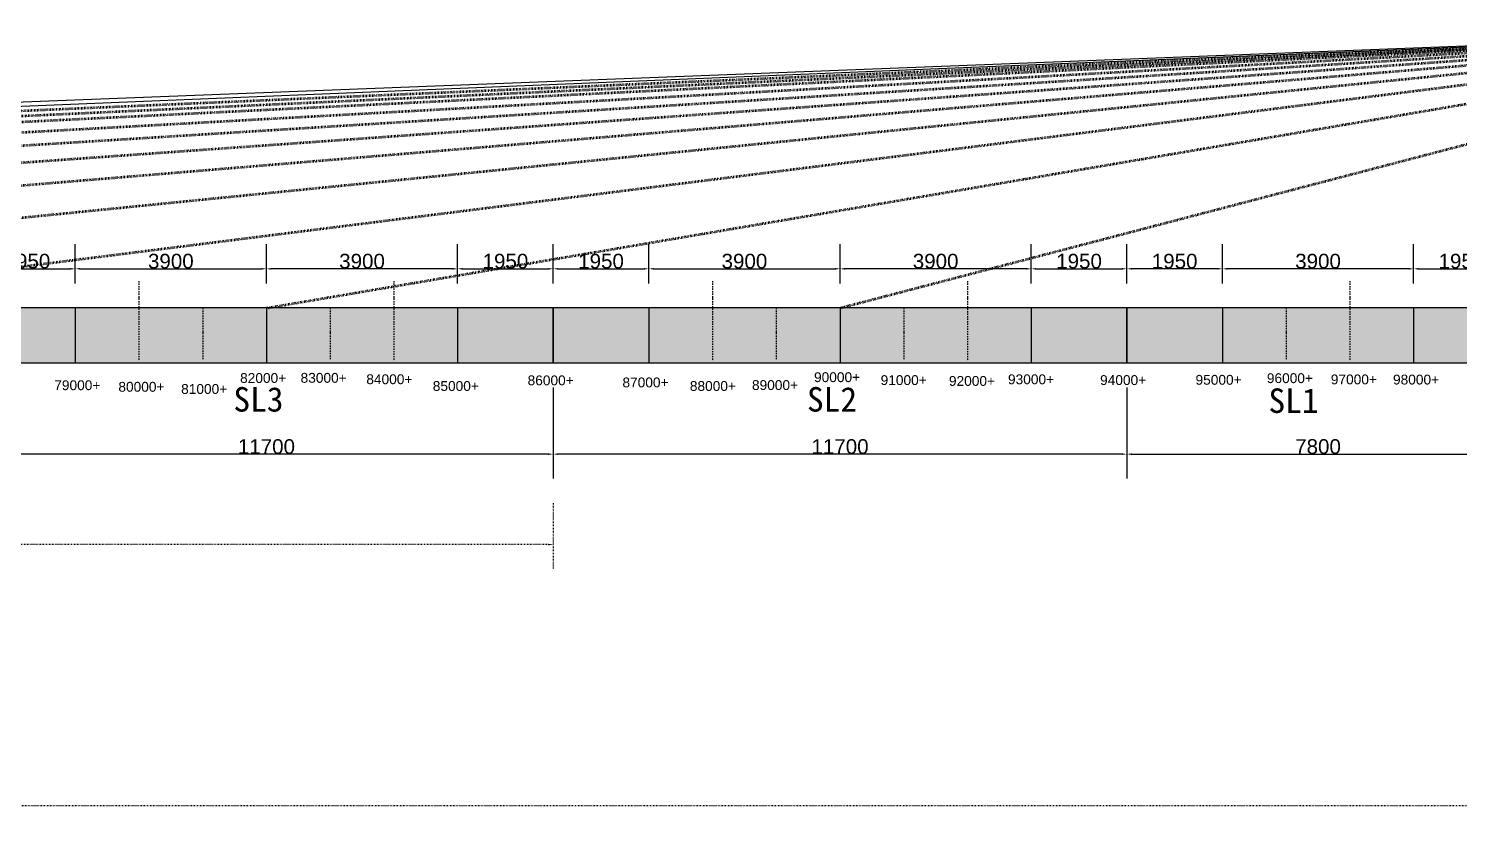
# Model space of a CAD drawing. Header units: millimetres. Extents: x -150378 to 490000, y -63094 to 58178.
# Drawn here: x -38351 to -9167, y -10652 to 5697 of the extents above; entities that cross this region are included whole.
import ezdxf

# ---------------------------------------------------------------- set-up
doc = ezdxf.new("R2010")
doc.units = ezdxf.units.MM
doc.header["$PDMODE"] = 3
doc.header["$PDSIZE"] = 200
doc.linetypes.add('ACAD_ISO03W100', pattern=[30, 12, -18])
doc.linetypes.add('DASHDOTX2', pattern=[50.8, 25.4, -12.7, 0, -12.7])
doc.styles.get("Standard").update_dxf_attribs({"font": 'arial.ttf'})
doc.dimstyles.new('ISO-25', dxfattribs={"dimtxt": 300, "dimasz": 100, "dimexe": 500, "dimexo": 500, "dimtad": 1, "dimtxsty": 'Standard', "dimcen": 2.5, "dimadec": 0, "dimazin": 0, "dimtfac": 1, "dimtmove": 0, "dimatfit": 3, "dimfxl": 1, "dimarcsym": 0})

# ---------------------------------------------------------------- blocks, each defined once
blk = doc.blocks.new('*D11')
at = {"color": 0, "lineweight": -2, "transparency": 16777216}
for p, q in [((-15950, -1618), (-15950, -3480)), ((-8150, -1618), (-8150, -3480)), ((-15850, -2980), (-8250, -2980))]:
    blk.add_line(p, q, dxfattribs=at)
at = {"color": 0, "transparency": 16777216}
for points in [[(-15850, -2964), (-15850, -2997), (-15950, -2980)], [(-8250, -2964), (-8250, -2997), (-8150, -2980)]]:
    blk.add_solid(points, dxfattribs=at)
at = {"layer": 'Defpoints', "color": 0, "transparency": 16777216}
for p in [(-15950, -1118), (-8150, -1118), (-8150, -2980)]:
    blk.add_point(p, dxfattribs=at)
at = {"color": 0, "transparency": 16777216, "insert": (-12050, -2827), "char_height": 300, "attachment_point": 5}
blk.add_mtext('7800', dxfattribs=at)
blk = doc.blocks.new('*D12')
at = {"color": 0, "lineweight": -2, "transparency": 16777216}
for p, q in [((-10100, 500), (-10100, 1299)), ((-8150, 500), (-8150, 1299)), ((-10000, 799), (-8250, 799))]:
    blk.add_line(p, q, dxfattribs=at)
at = {"color": 0, "transparency": 16777216}
for points in [[(-10000, 816), (-10000, 782), (-10100, 799)], [(-8250, 816), (-8250, 782), (-8150, 799)]]:
    blk.add_solid(points, dxfattribs=at)
at = {"layer": 'Defpoints', "color": 0, "transparency": 16777216}
for p in [(-8150, 799), (-10100, 0), (-8150, 0)]:
    blk.add_point(p, dxfattribs=at)
at = {"color": 0, "transparency": 16777216, "insert": (-9125, 953), "char_height": 300, "attachment_point": 5}
blk.add_mtext('1950', dxfattribs=at)
blk = doc.blocks.new('*D13')
at = {"color": 0, "lineweight": -2, "transparency": 16777216}
for p, q in [((-14000, 500), (-14000, 1299)), ((-10100, 500), (-10100, 1299)), ((-10200, 799), (-13900, 799))]:
    blk.add_line(p, q, dxfattribs=at)
at = {"color": 0, "transparency": 16777216}
for points in [[(-13900, 816), (-13900, 782), (-14000, 799)], [(-10200, 816), (-10200, 782), (-10100, 799)]]:
    blk.add_solid(points, dxfattribs=at)
at = {"layer": 'Defpoints', "color": 0, "transparency": 16777216}
for p in [(-14000, 799), (-14000, 0), (-10100, 0)]:
    blk.add_point(p, dxfattribs=at)
at = {"color": 0, "transparency": 16777216, "insert": (-12050, 953), "char_height": 300, "attachment_point": 5}
blk.add_mtext('3900', dxfattribs=at)
blk = doc.blocks.new('*D14')
at = {"color": 0, "lineweight": -2, "transparency": 16777216}
for p, q in [((-15950, 500), (-15950, 1299)), ((-14000, 500), (-14000, 1299)), ((-14100, 799), (-15850, 799))]:
    blk.add_line(p, q, dxfattribs=at)
at = {"color": 0, "transparency": 16777216}
for points in [[(-15850, 816), (-15850, 782), (-15950, 799)], [(-14100, 816), (-14100, 782), (-14000, 799)]]:
    blk.add_solid(points, dxfattribs=at)
at = {"layer": 'Defpoints', "color": 0, "transparency": 16777216}
for p in [(-15950, 799), (-15950, 0), (-14000, 0)]:
    blk.add_point(p, dxfattribs=at)
at = {"color": 0, "transparency": 16777216, "insert": (-14975, 953), "char_height": 300, "attachment_point": 5}
blk.add_mtext('1950', dxfattribs=at)
blk = doc.blocks.new('*D19')
at = {"color": 0, "lineweight": -2, "transparency": 16777216}
for p, q in [((-27650, -1619), (-27650, -3480)), ((-15950, -1619), (-15950, -3480)), ((-16050, -2980), (-27550, -2980))]:
    blk.add_line(p, q, dxfattribs=at)
at = {"color": 0, "transparency": 16777216}
for points in [[(-27550, -2964), (-27550, -2997), (-27650, -2980)], [(-16050, -2964), (-16050, -2997), (-15950, -2980)]]:
    blk.add_solid(points, dxfattribs=at)
at = {"layer": 'Defpoints', "color": 0, "transparency": 16777216}
for p in [(-27650, -1119), (-15950, -1119), (-27650, -2980)]:
    blk.add_point(p, dxfattribs=at)
at = {"color": 0, "transparency": 16777216, "insert": (-21800, -2827), "char_height": 300, "attachment_point": 5}
blk.add_mtext('11700', dxfattribs=at)
blk = doc.blocks.new('*D20')
at = {"color": 0, "lineweight": -2, "transparency": 16777216}
for p, q in [((-25700, 500), (-25700, 1299)), ((-21800, 500), (-21800, 1299)), ((-25600, 799), (-21900, 799))]:
    blk.add_line(p, q, dxfattribs=at)
at = {"color": 0, "transparency": 16777216}
for points in [[(-25600, 816), (-25600, 782), (-25700, 799)], [(-21900, 816), (-21900, 782), (-21800, 799)]]:
    blk.add_solid(points, dxfattribs=at)
at = {"layer": 'Defpoints', "color": 0, "transparency": 16777216}
for p in [(-21800, 799), (-25700, 0), (-21800, 0)]:
    blk.add_point(p, dxfattribs=at)
at = {"color": 0, "transparency": 16777216, "insert": (-23750, 953), "char_height": 300, "attachment_point": 5}
blk.add_mtext('3900', dxfattribs=at)
blk = doc.blocks.new('*D21')
at = {"color": 0, "lineweight": -2, "transparency": 16777216}
for p, q in [((-17900, 500), (-17900, 1299)), ((-15950, 500), (-15950, 1299)), ((-17800, 799), (-16050, 799))]:
    blk.add_line(p, q, dxfattribs=at)
at = {"color": 0, "transparency": 16777216}
for points in [[(-17800, 816), (-17800, 782), (-17900, 799)], [(-16050, 816), (-16050, 782), (-15950, 799)]]:
    blk.add_solid(points, dxfattribs=at)
at = {"layer": 'Defpoints', "color": 0, "transparency": 16777216}
for p in [(-15950, 799), (-17900, 0), (-15950, 0)]:
    blk.add_point(p, dxfattribs=at)
at = {"color": 0, "transparency": 16777216, "insert": (-16925, 953), "char_height": 300, "attachment_point": 5}
blk.add_mtext('1950', dxfattribs=at)
blk = doc.blocks.new('*D22')
at = {"color": 0, "lineweight": -2, "transparency": 16777216}
for p, q in [((-21800, 500), (-21800, 1299)), ((-17900, 500), (-17900, 1299)), ((-18000, 799), (-21700, 799))]:
    blk.add_line(p, q, dxfattribs=at)
at = {"color": 0, "transparency": 16777216}
for points in [[(-21700, 816), (-21700, 782), (-21800, 799)], [(-18000, 816), (-18000, 782), (-17900, 799)]]:
    blk.add_solid(points, dxfattribs=at)
at = {"layer": 'Defpoints', "color": 0, "transparency": 16777216}
for p in [(-21800, 799), (-21800, 0), (-17900, 0)]:
    blk.add_point(p, dxfattribs=at)
at = {"color": 0, "transparency": 16777216, "insert": (-19850, 953), "char_height": 300, "attachment_point": 5}
blk.add_mtext('3900', dxfattribs=at)
blk = doc.blocks.new('*D23')
at = {"color": 0, "lineweight": -2, "transparency": 16777216}
for p, q in [((-27650, 500), (-27650, 1299)), ((-25700, 500), (-25700, 1299)), ((-27550, 799), (-25800, 799))]:
    blk.add_line(p, q, dxfattribs=at)
at = {"color": 0, "transparency": 16777216}
for points in [[(-27550, 816), (-27550, 782), (-27650, 799)], [(-25800, 816), (-25800, 782), (-25700, 799)]]:
    blk.add_solid(points, dxfattribs=at)
at = {"layer": 'Defpoints', "color": 0, "transparency": 16777216}
for p in [(-25700, 799), (-27650, 0), (-25700, 0)]:
    blk.add_point(p, dxfattribs=at)
at = {"color": 0, "transparency": 16777216, "insert": (-26675, 953), "char_height": 300, "attachment_point": 5}
blk.add_mtext('1950', dxfattribs=at)
blk = doc.blocks.new('*D31')
at = {"color": 0, "lineweight": -2, "transparency": 16777216}
for p, q in [((-39350, -1619), (-39350, -3480)), ((-27650, -1619), (-27650, -3480)), ((-27750, -2980), (-39250, -2980))]:
    blk.add_line(p, q, dxfattribs=at)
at = {"color": 0, "transparency": 16777216}
for points in [[(-39250, -2964), (-39250, -2997), (-39350, -2980)], [(-27750, -2964), (-27750, -2997), (-27650, -2980)]]:
    blk.add_solid(points, dxfattribs=at)
at = {"layer": 'Defpoints', "color": 0, "transparency": 16777216}
for p in [(-39350, -1119), (-27650, -1119), (-39350, -2980)]:
    blk.add_point(p, dxfattribs=at)
at = {"color": 0, "transparency": 16777216, "insert": (-33500, -2827), "char_height": 300, "attachment_point": 5}
blk.add_mtext('11700', dxfattribs=at)
blk = doc.blocks.new('*D32')
at = {"color": 0, "lineweight": -2, "transparency": 16777216}
for p, q in [((-37400, 500), (-37400, 1299)), ((-33500, 500), (-33500, 1299)), ((-37300, 799), (-33600, 799))]:
    blk.add_line(p, q, dxfattribs=at)
at = {"color": 0, "transparency": 16777216}
for points in [[(-37300, 816), (-37300, 782), (-37400, 799)], [(-33600, 816), (-33600, 782), (-33500, 799)]]:
    blk.add_solid(points, dxfattribs=at)
at = {"layer": 'Defpoints', "color": 0, "transparency": 16777216}
for p in [(-33500, 799), (-37400, 0), (-33500, 0)]:
    blk.add_point(p, dxfattribs=at)
at = {"color": 0, "transparency": 16777216, "insert": (-35450, 953), "char_height": 300, "attachment_point": 5}
blk.add_mtext('3900', dxfattribs=at)
blk = doc.blocks.new('*D33')
at = {"color": 0, "lineweight": -2, "transparency": 16777216}
for p, q in [((-29600, 500), (-29600, 1299)), ((-27650, 500), (-27650, 1299)), ((-29500, 799), (-27750, 799))]:
    blk.add_line(p, q, dxfattribs=at)
at = {"color": 0, "transparency": 16777216}
for points in [[(-29500, 816), (-29500, 782), (-29600, 799)], [(-27750, 816), (-27750, 782), (-27650, 799)]]:
    blk.add_solid(points, dxfattribs=at)
at = {"layer": 'Defpoints', "color": 0, "transparency": 16777216}
for p in [(-27650, 799), (-29600, 0), (-27650, 0)]:
    blk.add_point(p, dxfattribs=at)
at = {"color": 0, "transparency": 16777216, "insert": (-28625, 953), "char_height": 300, "attachment_point": 5}
blk.add_mtext('1950', dxfattribs=at)
blk = doc.blocks.new('*D29')
at = {"color": 0, "lineweight": -2, "transparency": 16777216}
for p, q in [((-33500, 500), (-33500, 1299)), ((-29600, 500), (-29600, 1299)), ((-29700, 799), (-33400, 799))]:
    blk.add_line(p, q, dxfattribs=at)
at = {"color": 0, "transparency": 16777216}
for points in [[(-33400, 816), (-33400, 782), (-33500, 799)], [(-29700, 816), (-29700, 782), (-29600, 799)]]:
    blk.add_solid(points, dxfattribs=at)
at = {"layer": 'Defpoints', "color": 0, "transparency": 16777216}
for p in [(-33500, 799), (-33500, 0), (-29600, 0)]:
    blk.add_point(p, dxfattribs=at)
at = {"color": 0, "transparency": 16777216, "insert": (-31550, 953), "char_height": 300, "attachment_point": 5}
blk.add_mtext('3900', dxfattribs=at)
blk = doc.blocks.new('*D30')
at = {"color": 0, "lineweight": -2, "transparency": 16777216}
for p, q in [((-39350, 500), (-39350, 1299)), ((-37400, 500), (-37400, 1299)), ((-39250, 799), (-37500, 799))]:
    blk.add_line(p, q, dxfattribs=at)
at = {"color": 0, "transparency": 16777216}
for points in [[(-39250, 816), (-39250, 782), (-39350, 799)], [(-37500, 816), (-37500, 782), (-37400, 799)]]:
    blk.add_solid(points, dxfattribs=at)
at = {"layer": 'Defpoints', "color": 0, "transparency": 16777216}
for p in [(-37400, 799), (-39350, 0), (-37400, 0)]:
    blk.add_point(p, dxfattribs=at)
at = {"color": 0, "transparency": 16777216, "insert": (-38375, 953), "char_height": 300, "attachment_point": 5}
blk.add_mtext('1950', dxfattribs=at)
blk = doc.blocks.new('*D136')
at = {"color": 0, "linetype": 'ACAD_ISO03W100', "lineweight": -2, "transparency": 16777216}
for p, q in [((-150000, -1622), (-150000, -10652)), ((0, -7582), (0, -10652)), ((-100, -10152), (-149900, -10152))]:
    blk.add_line(p, q, dxfattribs=at)
at = {"color": 0, "linetype": 'ACAD_ISO03W100', "lineweight": 100, "transparency": 16777216}
for points in [[(-149900, -10135), (-149900, -10169), (-150000, -10152)], [(-100, -10135), (-100, -10169), (0, -10152)]]:
    blk.add_solid(points, dxfattribs=at)
at = {"layer": 'Defpoints', "color": 0, "linetype": 'ACAD_ISO03W100', "lineweight": 100, "transparency": 16777216}
for p in [(-150000, -1122), (0, -7082), (-150000, -10152)]:
    blk.add_point(p, dxfattribs=at)
at = {"color": 0, "linetype": 'ACAD_ISO03W100', "lineweight": 100, "transparency": 16777216, "insert": (-75000, -9998), "char_height": 300, "attachment_point": 5}
blk.add_mtext('150000', dxfattribs=at)
blk = doc.blocks.new('*D312')
at = {"color": 0, "linetype": 'ACAD_ISO03W100', "lineweight": -2, "transparency": 16777216}
for p, q in [((-97850, -3980), (-97850, -5325)), ((-27650, -3980), (-27650, -5325)), ((-27750, -4825), (-97750, -4825))]:
    blk.add_line(p, q, dxfattribs=at)
at = {"color": 0, "linetype": 'ACAD_ISO03W100', "lineweight": 100, "transparency": 16777216}
for points in [[(-97750, -4808), (-97750, -4841), (-97850, -4825)], [(-27750, -4808), (-27750, -4841), (-27650, -4825)]]:
    blk.add_solid(points, dxfattribs=at)
at = {"layer": 'Defpoints', "color": 0, "linetype": 'ACAD_ISO03W100', "lineweight": 100, "transparency": 16777216}
for p in [(-97850, -3480), (-27650, -3480), (-97850, -4825)]:
    blk.add_point(p, dxfattribs=at)
at = {"color": 0, "linetype": 'ACAD_ISO03W100', "lineweight": 100, "transparency": 16777216, "insert": (-62750, -4669), "char_height": 300, "attachment_point": 5}
blk.add_mtext('60mm/36mm', dxfattribs=at)

msp = doc.modelspace()

# ---------------------------------------------------------------- hatches: boundary and pattern name
at = {"true_color": 0x7aafdf}
h = msp.add_hatch(color=143, dxfattribs=at)
h.dxf.hatch_style = 1
h.paths.add_polyline_path([(-29600, 0), (-33500, 0), (-33500, -1119.046), (-29600, -1119.046)])
h.paths.add_polyline_path([(-27650, 0), (-29600, 0), (-29600, -1119.046), (-27650, -1119.046)])
h.paths.add_polyline_path([(-33500, 0), (-37400, 0), (-37400, -1119.046), (-33500, -1119.046)])
h.paths.add_polyline_path([(-37400, 0), (-39350, 0), (-39350, -1119.046), (-37400, -1119.046)])
at = {"true_color": 0x105689}
h = msp.add_hatch(color=146, dxfattribs=at)
h.dxf.hatch_style = 1
h.paths.add_polyline_path([(-15950, 0), (-27650, 0), (-27650, -1119.046), (-15950, -1119.046)])
h = msp.add_hatch(color=3)
h.dxf.hatch_style = 1
h.paths.add_polyline_path([(-8150, 0), (-10100, 0), (-10100, -1118.353), (-8150, -1118.353)])
h.paths.add_polyline_path([(-10100, 0), (-12050, 0), (-12050, -1118.353), (-10100, -1118.353)])
h.paths.add_polyline_path([(-12050, 0), (-14000, 0), (-14000, -1118.353), (-12050, -1118.353)])
h.paths.add_polyline_path([(-14000, 0), (-15950, 0), (-15950, -1118.353), (-14000, -1118.353)])

# ---------------------------------------------------------------- linework, layer by layer
for p, q in [((-146600, 0), (0, 5696.894, 106998.121)), ((-138800, 0), (0, 5696.894, 106998.121)), ((-37400, 0), (-37400, -1119.046)), ((-33500, 0), (-33500, -1119.046)), ((-33500, 0), (-33500, -1119.046)), ((-29600, 0), (-29600, -1119.046)), ((-25700, 0), (-25700, -1119.046)), ((-21800, 0), (-21800, -1119.046)), ((-21800, 0), (-21800, -1119.046)), ((-17900, 0), (-17900, -1119.046)), ((-14000, 0), (-14000, -1118.353)), ((-10100, 0), (-10100, -1118.353))]:
    msp.add_line(p, q)
at = {"linetype": 'ACAD_ISO03W100', "lineweight": 100}
for p in [(-131000, 0), (-123200, 0), (-115400, 0), (-103700, 0), (-92000, 0), (-80300, 0), (-68600, 0), (-56900, 0), (-45200, 0), (-33500, 0), (-21800, 0)]:
    msp.add_line(p, (0, 5696.894, 106998.121), dxfattribs=at)
at = {"color": 1, "linetype": 'DASHDOTX2'}
for p, q in [((-36100, 547.483), (-36100, -1079.094, -2644.819)), ((-30900, 547.483), (-30900, -1079.094, -2644.819)), ((-24400, 547.483), (-24400, -1079.094, -2644.819)), ((-19200, 547.483), (-19200, -1079.094, -2644.819)), ((-11400, 547.483), (-11400, -1079.094, -2644.819)), ((-34800, 0, 2240.514), (-34800, -1052.108, -2644.819)), ((-32200, 0, 2240.514), (-32200, -1052.108, -2644.819)), ((-23100, 0, 2240.514), (-23100, -1052.108, -2644.819)), ((-20500, 0, 2240.514), (-20500, -1052.108, -2644.819)), ((-12700, 0, 2240.514), (-12700, -1052.108, -2644.819))]:
    msp.add_line(p, q, dxfattribs=at)
for points in [[(-27650, 0), (-39350, 0), (-39350, -1119.046), (-27650, -1119.046)], [(-15950, 0), (-27650, 0), (-27650, -1119.046), (-15950, -1119.046)], [(-8150, 0), (-15950, 0), (-15950, -1118.353), (-8150, -1118.353)]]:
    msp.add_lwpolyline(points, close=True)

# ---------------------------------------------------------------- texts
at = {"linetype": 'ACAD_ISO03W100', "lineweight": 100, "char_height": 200, "attachment_point": 3}
for s, insert in [('82000+', (-33097.148, -1327.576)), ('83000+', (-31863.355, -1324.447)), ('84000+', (-30522.86, -1352.534)), ('86000+', (-27232.666, -1375.676)), ('87000+', (-25298.082, -1417.999)), ('90000+', (-21390.499, -1310.645)), ('91000+', (-20032.094, -1370.295)), ('92000+', (-18639.006, -1387.328)), ('93000+', (-17434.576, -1354.394)), ('94000+', (-15555.499, -1369.547)), ('95000+', (-13609.021, -1364.61)), ('96000+', (-12154.055, -1331.041)), ('97000+', (-10849.153, -1356.373)), ('98000+', (-9581.177, -1359.397)), ('79000+', (-36887.873, -1474.617)), ('80000+', (-35579.525, -1507.052)), ('81000+', (-34299.916, -1551.036)), ('85000+', (-29166.851, -1490.786)), ('88000+', (-23923.412, -1490.581)), ('89000+', (-22656.775, -1471.594))]:
    msp.add_mtext_dynamic_manual_height_columns(s, width=1034.48869, gutter_width=12.5, heights=[0], dxfattribs=dict(at, insert=insert))
at = {"char_height": 500, "attachment_point": 1}
for s, insert in [('{\\fSimSun|b0|i0|c134|p2;SL3}', (-34173.032, -1613.217)), ('{\\fSimSun|b0|i0|c134|p2;SL2}', (-22473.032, -1613.217)), ('{\\fSimSun|b0|i0|c134|p2;SL1}', (-13060.438, -1639.858))]:
    msp.add_mtext_dynamic_manual_height_columns(s, width=4129.02136, gutter_width=12.5, heights=[0], dxfattribs=dict(at, insert=insert))

# ---------------------------------------------------------------- dimensions: what is measured, and where the dimension line sits
for base, p1, p2, picture, middle in [((-37400, 798.905), (-39350, 0), (-37400, 0), '*D30', (-38375, 952.702)), ((-33500, 798.905), (-37400, 0), (-33500, 0), '*D32', (-35450, 952.805)), ((-33500, 798.905), (-29600, 0), (-33500, 0), '*D29', (-31550, 952.805)), ((-27650, 798.905), (-29600, 0), (-27650, 0), '*D33', (-28625, 952.702)), ((-25700, 798.905), (-27650, 0), (-25700, 0), '*D23', (-26675, 952.702)), ((-21800, 798.905), (-25700, 0), (-21800, 0), '*D20', (-23750, 952.805)), ((-21800, 798.905), (-17900, 0), (-21800, 0), '*D22', (-19850, 952.805)), ((-15950, 798.905), (-17900, 0), (-15950, 0), '*D21', (-16925, 952.702)), ((-15950, 798.905), (-14000, 0), (-15950, 0), '*D14', (-14975, 952.702)), ((-14000, 798.905), (-10100, 0), (-14000, 0), '*D13', (-12050, 952.805)), ((-8150, 798.905), (-10100, 0), (-8150, 0), '*D12', (-9125, 952.702)), ((-39350, -2980.402), (-27650, -1119.046), (-39350, -1119.046), '*D31', (-33500, -2826.606)), ((-27650, -2980.402), (-15950, -1119.046), (-27650, -1119.046), '*D19', (-21800, -2826.606)), ((-8150, -2980.402), (-15950, -1118.353), (-8150, -1118.353), '*D11', (-12050, -2826.606))]:
    dim = msp.add_linear_dim(base=base, p1=p1, p2=p2, dimstyle='ISO-25')
    dim.commit()
    dim.dimension.update_dxf_attribs({"geometry": picture, "text_midpoint": middle})
at = {"linetype": 'ACAD_ISO03W100', "lineweight": 100}
dim = msp.add_linear_dim(base=(-150000, -10152.07), p1=(0, -7081.901), p2=(-150000, -1121.547), dimstyle='ISO-25', dxfattribs=at)
dim.commit()
dim.dimension.update_dxf_attribs({"geometry": '*D136', "text_midpoint": (-75000, -9998.273)})
dim = msp.add_linear_dim(base=(-97850, -4824.713), p1=(-27650, -3480.402), p2=(-97850, -3480.402), text='60mm/36mm', dimstyle='ISO-25', dxfattribs=at)
dim.commit()
dim.dimension.update_dxf_attribs({"geometry": '*D312', "text_midpoint": (-62750, -4668.87)})

doc.saveas('drawing.dxf')
